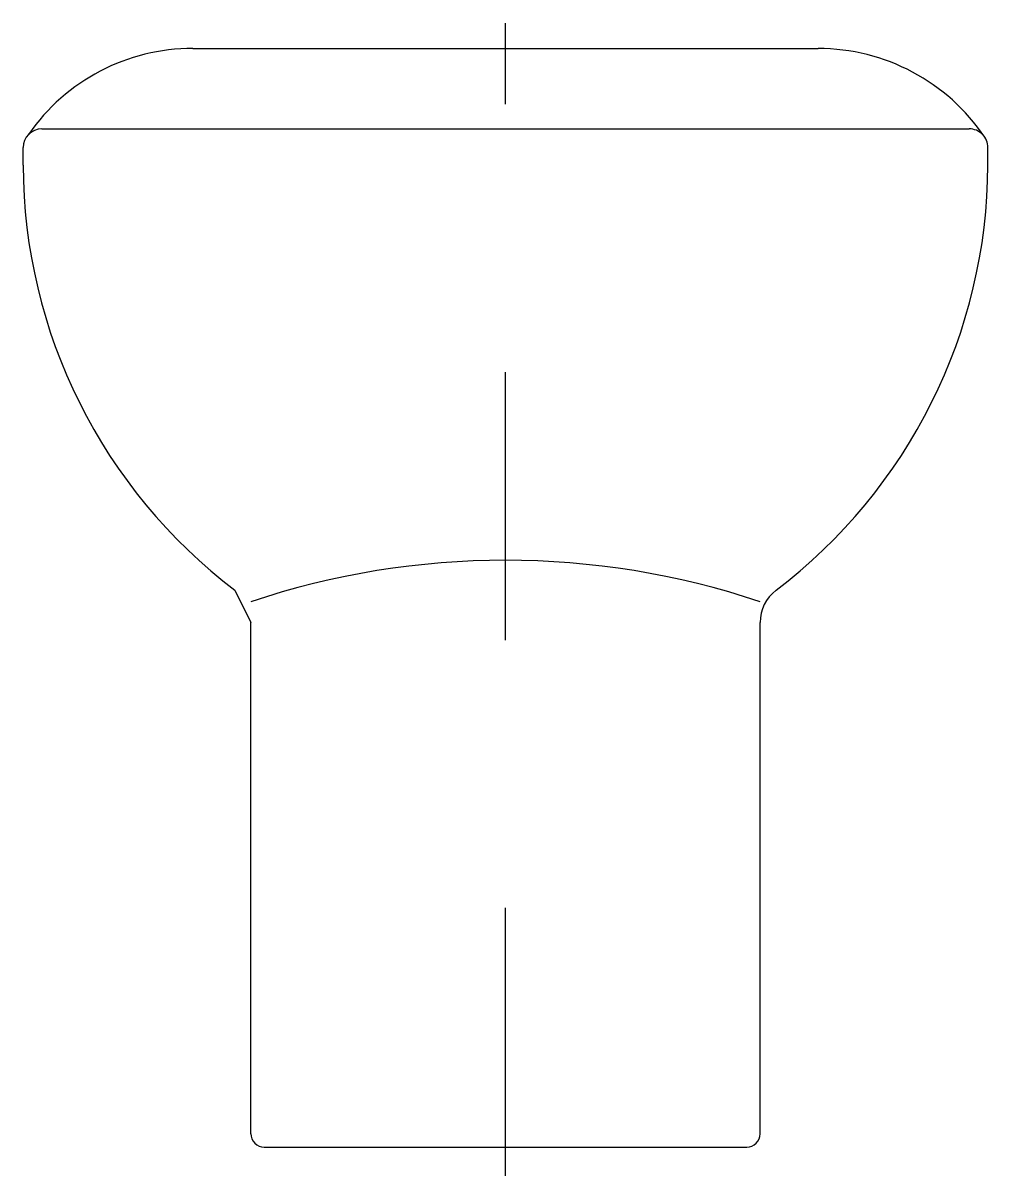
# Model space of a CAD drawing. Extents: x -701.438 to -701.078, y 587.938 to 588.368.
import ezdxf

# ---------------------------------------------------------------- set-up
doc = ezdxf.new("R2010")
doc.units = 0
doc.header["$LTSCALE"] = 0.28
doc.header["$MEASUREMENT"] = 0
doc.linetypes.add('AXES', pattern=[0.54, 0.3, -0.08, 0.08, -0.08])
doc.linetypes.add('CONTINU', pattern=[0])
doc.layers.get('0').update_dxf_attribs({"linetype": 'CONTINUOUS'})
doc.layers.add('DECA_EIXOS', color=5, linetype='AXES')

msp = doc.modelspace()

# ---------------------------------------------------------------- linework, layer by layer
at = {"linetype": 'CONTINUOUS'}
msp.add_line((-701.35858, 588.15662), (-701.35265, 588.14467), dxfattribs=at)
at = {"linetype": 'CONTINU'}
for points in [[(-701.37426, 588.35882, 0.246432), (-701.4356, 588.32677)], [(-701.07882, 588.3257, 0.249585), (-701.14104, 588.35882)], [(-701.43065, 588.32882, 0.414213), (-701.43765, 588.32182)], [(-701.07765, 588.32182, 0.414214), (-701.08465, 588.32882)], [(-701.43765, 588.31522, 0.233613), (-701.35858, 588.15662)], [(-701.15672, 588.15662, 0.233613), (-701.07765, 588.31522)], [(-701.16265, 588.15238, 0.162516), (-701.35265, 588.15238)], [(-701.15672, 588.15662, 0.234531), (-701.16265, 588.14467)], [(-701.35265, 587.95385, 0.415845), (-701.34765, 587.94882)], [(-701.16765, 587.94882, 0.415048), (-701.16265, 587.95384)]]:
    msp.add_lwpolyline(points, format="xyb", dxfattribs=at)
for points in [[(-701.37426, 588.35882), (-701.14104, 588.35882)], [(-701.43065, 588.32882), (-701.08465, 588.32882)], [(-701.43765, 588.31522), (-701.43765, 588.32182)], [(-701.07765, 588.31522), (-701.07765, 588.32182)], [(-701.35265, 587.95385), (-701.35265, 588.14467)], [(-701.16265, 587.95384), (-701.16265, 588.14467)], [(-701.34765, 587.94882), (-701.16765, 587.94882)]]:
    msp.add_lwpolyline(points, dxfattribs=at)
at = {"layer": 'DECA_EIXOS'}
msp.add_lwpolyline([(-701.25765, 587.93808), (-701.25765, 588.36831)], dxfattribs=at)

doc.saveas('drawing.dxf')
